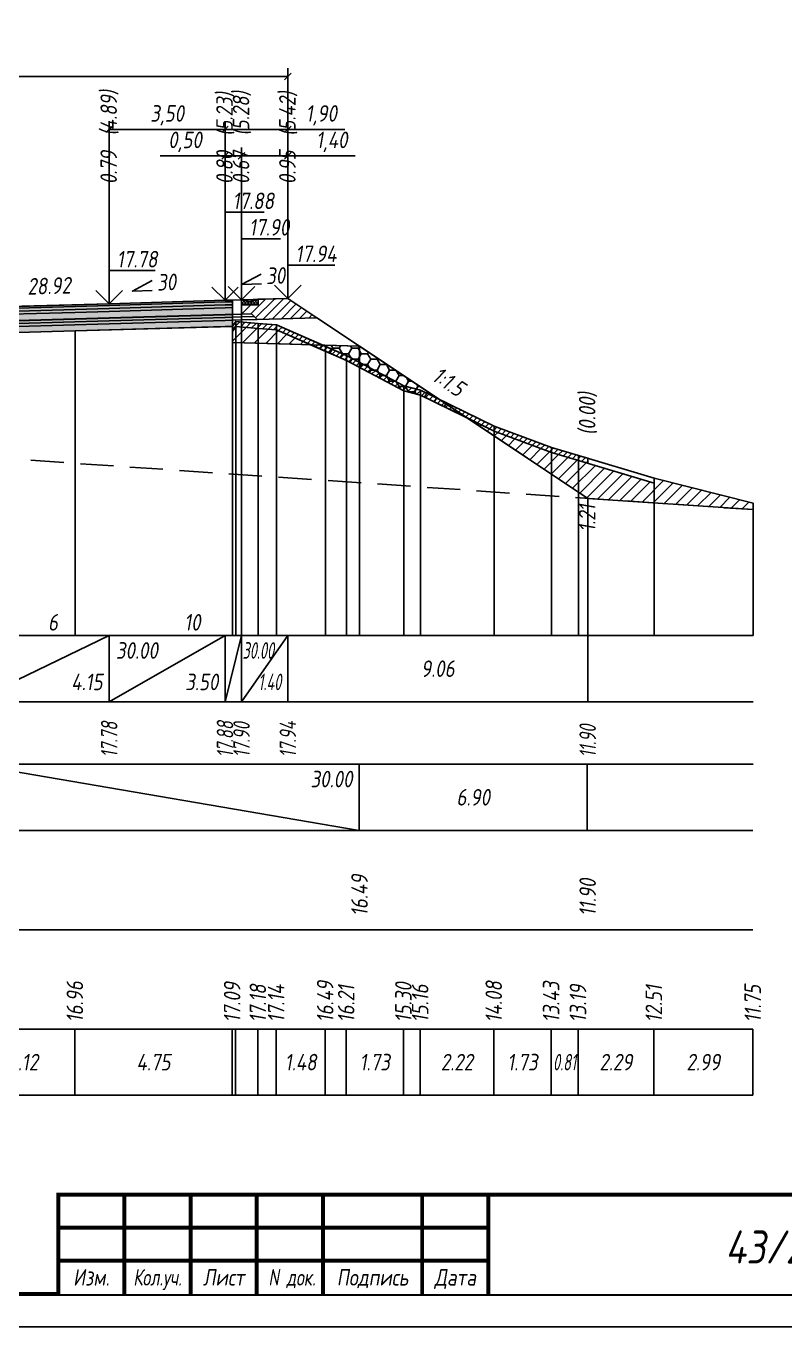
# Model space of a CAD drawing. Extents: x -717 to 1451, y -133302 to 233.
# Drawn here: x 195.1 to 309.8, y -97076.4 to -96879.9 of the extents above; entities that cross this region are included whole.
import ezdxf
from ezdxf.enums import TextEntityAlignment as Align

# ---------------------------------------------------------------- set-up
doc = ezdxf.new("R2010")
doc.units = 0
doc.linetypes.add('штриховая', pattern=[0.75, 0.5, -0.25])
for name, color, linetype in [('Зарамочное оформление', 7, 'Continuous'), ('Интерполированный поперечник', 2, 'Continuous'), ('Код_510', 7, 'Continuous'), ('Код_514', 1, 'Continuous'), ('Код_516', 1, 'Continuous'), ('Контур_0', 7, 'Continuous'), ('Контур_2521', 7, 'Continuous'), ('Контур_2564', 7, 'Continuous'), ('Контур_2660', 7, 'Continuous'), ('Контур_2665', 7, 'Continuous'), ('Контур_400', 7, 'Continuous'), ('Контур_508', 7, 'Continuous'), ('Контур_512', 7, 'Continuous'), ('Контур_513', 7, 'Continuous'), ('Контур_818', 7, 'Continuous'), ('Красный поперечник', 1, 'Continuous'), ('Объём_2501', 7, 'Continuous'), ('Объём_2564', 7, 'Continuous'), ('Объём_2650', 7, 'Continuous'), ('Объём_2660', 7, 'Continuous'), ('Объём_2661', 7, 'Continuous'), ('Объём_2665', 7, 'Continuous'), ('Объём_2666', 7, 'Continuous'), ('Объём_2667', 7, 'Continuous'), ('Объём_2668', 7, 'Continuous'), ('Объём_2669', 7, 'Continuous'), ('Объём_2675', 7, 'Continuous'), ('Откосы', 7, 'Continuous'), ('Отметки покрытия', 7, 'Continuous'), ('Рабочие отметки', 7, 'Continuous'), ('Рабочие отметки доп.', 7, 'Continuous'), ('Слои выравнивания', 7, 'Continuous'), ('Таблица', 7, 'Continuous'), ('Уклоны проезжей части', 7, 'Continuous'), ('Черный поперечник', 3, 'Continuous')]:
    doc.layers.add(name, color=color, linetype=linetype)
for name, color, linetype, true_color in [('Контур_2540', 2, 'Continuous', 0xffff00), ('Контур_2560', 2, 'Continuous', 0xffff00), ('Контур_2561', 7, 'Continuous', 0xff8040), ('Контур_2562', 3, 'Continuous', 0x00ff00), ('Контур_2563', 7, 'Continuous', 0xff8000), ('Контур_2570', 7, 'Continuous', 0x80ff00), ('Контур_2725', 7, 'Continuous', 0x323232), ('Контур_2736', 4, 'Continuous', 0x00ffff), ('Контур_2737', 4, 'Continuous', 0x00ffff), ('Контур_2738', 4, 'Continuous', 0x00ffff), ('Контур_2739', 4, 'Continuous', 0x00ffff), ('Контур_2741', 4, 'Continuous', 0x00ffff), ('Контур_2742', 4, 'Continuous', 0x00ffff), ('Контур_2743', 4, 'Continuous', 0x00ffff), ('Контур_2744', 7, 'Continuous', 0xa4ffff), ('Контур_2745', 7, 'Continuous', 0xa4ffff), ('Контур_2747', 4, 'Continuous', 0x00ffff), ('Контур_2748', 4, 'Continuous', 0x00ffff), ('Контур_2749', 4, 'Continuous', 0x00ffff), ('Контур_2750', 4, 'Continuous', 0x00ffff), ('Контур_2751', 4, 'Continuous', 0x00ffff), ('Контур_2752', 4, 'Continuous', 0x00ffff), ('Контур_2760', 7, 'Continuous', 0x323232), ('Контур_2761', 7, 'Continuous', 0x323232), ('Контур_2762', 7, 'Continuous', 0x323232), ('Контур_2763', 7, 'Continuous', 0x323232), ('Контур_2764', 7, 'Continuous', 0x323232), ('Контур_2765', 7, 'Continuous', 0x323232), ('Контур_402', 7, 'Continuous', 0xff6464), ('Контур_703', 4, 'Continuous', 0x00ffff), ('Контур_705', 4, 'Continuous', 0x00ffff), ('Контур_707', 4, 'Continuous', 0x00ffff), ('Контур_720', 131, 'Continuous', 0xaaffff), ('Объём_2500', 7, 'Continuous', 0xc0c0c0), ('Объём_2520', 7, 'Continuous', 0x80ffff), ('Объём_2540', 2, 'Continuous', 0xffff00), ('Объём_2560', 2, 'Continuous', 0xffff00), ('Объём_2561', 7, 'Continuous', 0xff8040), ('Объём_2562', 3, 'Continuous', 0x00ff00), ('Объём_2563', 7, 'Continuous', 0xff8000), ('Объём_2570', 7, 'Continuous', 0x80ff00), ('Объём_2580', 3, 'Continuous', 0x00ff00), ('Объём_2600', 7, 'Continuous', 0x808000)]:
    doc.layers.add(name, color=color, linetype=linetype, true_color=true_color)
doc.styles.get("Standard").update_dxf_attribs({"font": 'txt', "height": 2.5})
doc.styles.add('М', font='romand.shx', dxfattribs={"width": 0.8, "oblique": 10, "height": 2.5})
doc.dimstyles.new('ISO-25', dxfattribs={"dimtxt": 2.5, "dimasz": 2.5, "dimexe": 1.25, "dimexo": 0.625, "dimtad": 1, "dimtxsty": 'Standard', "dimcen": 2.5, "dimadec": 0, "dimazin": 0, "dimtfac": 1, "dimtmove": 0, "dimatfit": 3, "dimfxl": 1, "dimarcsym": 0})

# ---------------------------------------------------------------- blocks, each defined once
blk = doc.blocks.new('_Oblique')
at = {"color": 0, "linetype": 'ByBlock', "lineweight": -2}
blk.add_line((-0.5, -0.5), (0.5, 0.5), dxfattribs=at)
blk = doc.blocks.new('*D1922')
at = {"color": 0, "lineweight": -2, "transparency": 16777216}
for p, q in [((227.66, -96920.72), (227.66, -96898.29)), ((234.66, -96920.51), (234.66, -96898.29)), ((227.66, -96899.54), (234.66, -96899.54)), ((234.66, -96899.54), (244.84, -96899.54))]:
    blk.add_line(p, q, dxfattribs=at)
at = {"layer": 'Defpoints', "color": 0, "transparency": 16777216}
for p in [(234.66, -96899.54), (227.66, -96921.34), (234.66, -96921.13)]:
    blk.add_point(p, dxfattribs=at)
at = {"color": 0, "lineweight": -2, "transparency": 16777216, "rotation": 180}
blk.add_blockref('_Oblique', (227.66, -96899.54), dxfattribs=at)
at = {"color": 0, "lineweight": -2, "transparency": 16777216}
blk.add_blockref('_Oblique', (234.66, -96899.54), dxfattribs=at)
at = {"color": 0, "transparency": 16777216, "insert": (241.3, -96897.43), "char_height": 2.5, "width": 8.75, "attachment_point": 5, "style": 'М'}
blk.add_mtext('1,40', dxfattribs=at)
blk = doc.blocks.new('*D1924')
at = {"color": 0, "lineweight": -2, "transparency": 16777216}
for p, q in [((225.16, -96920.79), (225.16, -96898.29)), ((227.66, -96920.72), (227.66, -96898.29)), ((225.16, -96899.54), (215.36, -96899.54)), ((227.66, -96899.54), (225.16, -96899.54))]:
    blk.add_line(p, q, dxfattribs=at)
at = {"layer": 'Defpoints', "color": 0, "transparency": 16777216}
for p in [(227.66, -96899.54), (225.16, -96921.42), (227.66, -96921.34)]:
    blk.add_point(p, dxfattribs=at)
at = {"color": 0, "lineweight": -2, "transparency": 16777216, "rotation": 180}
blk.add_blockref('_Oblique', (225.16, -96899.54), dxfattribs=at)
at = {"color": 0, "lineweight": -2, "transparency": 16777216}
blk.add_blockref('_Oblique', (227.66, -96899.54), dxfattribs=at)
at = {"color": 0, "transparency": 16777216, "insert": (219.12, -96897.43), "char_height": 2.5, "width": 9.1667, "attachment_point": 5, "style": 'М'}
blk.add_mtext('0,50', dxfattribs=at)
blk = doc.blocks.new('*D1926')
at = {"color": 0, "lineweight": -2, "transparency": 16777216}
for p, q in [((207.66, -96921.32), (207.66, -96894.29)), ((225.16, -96920.79), (225.16, -96894.29)), ((225.16, -96895.54), (207.66, -96895.54))]:
    blk.add_line(p, q, dxfattribs=at)
at = {"layer": 'Defpoints', "color": 0, "transparency": 16777216}
for p in [(207.66, -96895.54), (207.66, -96921.94), (225.16, -96921.42)]:
    blk.add_point(p, dxfattribs=at)
at = {"color": 0, "lineweight": -2, "transparency": 16777216, "rotation": 180}
blk.add_blockref('_Oblique', (207.66, -96895.54), dxfattribs=at)
at = {"color": 0, "lineweight": -2, "transparency": 16777216}
blk.add_blockref('_Oblique', (225.16, -96895.54), dxfattribs=at)
at = {"color": 0, "transparency": 16777216, "insert": (216.41, -96893.43), "char_height": 2.5, "width": 9.5833, "attachment_point": 5, "style": 'М'}
blk.add_mtext('3,50', dxfattribs=at)
blk = doc.blocks.new('*D1927')
at = {"color": 0, "lineweight": -2, "transparency": 16777216}
for p, q in [((225.16, -96920.79), (225.16, -96894.29)), ((234.66, -96920.51), (234.66, -96894.29)), ((225.16, -96895.54), (234.66, -96895.54)), ((234.66, -96895.54), (243.26, -96895.54))]:
    blk.add_line(p, q, dxfattribs=at)
at = {"layer": 'Defpoints', "color": 0, "transparency": 16777216}
for p in [(225.16, -96895.54), (225.16, -96921.42), (234.66, -96921.13)]:
    blk.add_point(p, dxfattribs=at)
at = {"color": 0, "lineweight": -2, "transparency": 16777216, "rotation": 180}
blk.add_blockref('_Oblique', (225.16, -96895.54), dxfattribs=at)
at = {"color": 0, "lineweight": -2, "transparency": 16777216}
blk.add_blockref('_Oblique', (234.66, -96895.54), dxfattribs=at)
at = {"color": 0, "transparency": 16777216, "insert": (239.72, -96893.43), "char_height": 2.5, "width": 8.75, "attachment_point": 5, "style": 'М'}
blk.add_mtext('1,90', dxfattribs=at)
blk = doc.blocks.new('*D1929')
at = {"color": 0, "lineweight": -2, "transparency": 16777216}
for p, q in [((139.16, -96923.4), (139.16, -96886.29)), ((234.66, -96920.51), (234.66, -96886.29)), ((139.16, -96887.54), (234.66, -96887.54))]:
    blk.add_line(p, q, dxfattribs=at)
at = {"layer": 'Defpoints', "color": 0, "transparency": 16777216}
for p in [(234.66, -96887.54), (234.66, -96921.13), (139.16, -96924.02)]:
    blk.add_point(p, dxfattribs=at)
at = {"color": 0, "lineweight": -2, "transparency": 16777216, "rotation": 180}
blk.add_blockref('_Oblique', (139.16, -96887.54), dxfattribs=at)
at = {"color": 0, "lineweight": -2, "transparency": 16777216}
blk.add_blockref('_Oblique', (234.66, -96887.54), dxfattribs=at)
at = {"color": 0, "transparency": 16777216, "insert": (186.91, -96885.43), "char_height": 2.5, "width": 10.4167, "attachment_point": 5, "style": 'М'}
blk.add_mtext('19,10', dxfattribs=at)
blk = doc.blocks.new('Штамп')
at = {"linetype": 'Continuous'}
blk.add_wipeout([(199.95, -411.25), (384.95, -411.25), (384.95, -426.25), (199.95, -426.25)], dxfattribs=at).dxf.layer = 'Зарамочное оформление'
at = {"layer": 'Зарамочное оформление', "linetype": 'Continuous', "lineweight": -3, "const_width": 0.6, "flags": 128}
for points in [[(199.95, -426.25), (199.95, -411.25), (384.95, -411.25)], [(209.95, -411.25), (209.95, -426.25)], [(219.95, -411.25), (219.95, -426.25)], [(229.95, -411.25), (229.95, -426.25)], [(239.95, -411.25), (239.95, -426.25)], [(254.95, -411.25), (254.95, -426.25)], [(264.95, -411.25), (264.95, -426.25)], [(374.95, -411.25), (374.95, -426.25)], [(199.95, -416.25), (264.95, -416.25)], [(374.95, -418.25), (384.95, -418.25)], [(199.95, -421.25), (264.95, -421.25)]]:
    blk.add_lwpolyline(points, dxfattribs=at)
at = {"linetype": 'Continuous', "insert": (319.95, -419.17), "char_height": 5, "width": 110, "attachment_point": 5, "style": 'М'}
blk.add_mtext('{\\Q10;\\W0.8;43/23-Р-ЗП2-1}', dxfattribs=at)
at = {"layer": 'Зарамочное оформление', "linetype": 'Continuous', "style": 'М', "oblique": 10}
for s, width, p in [('Лист', 0.8, (379.95, -414.66)), ('Изм.', 0.8, (204.95, -423.75)), ('Кол.уч.', 0.7, (214.95, -423.75)), ('Лист', 0.8, (224.95, -423.75)), ('N док.', 0.7, (235.28, -423.75)), ('Подпись', 0.8, (247.45, -423.75)), ('Дата', 0.8, (259.95, -423.75))]:
    blk.add_text(s, height=2.5, dxfattribs=dict(at, width=width)).set_placement(p, align=Align.MIDDLE_CENTER)
blk = doc.blocks.new('шифр')
blk.add_blockref('Штамп', (0, -96705))

msp = doc.modelspace()

# ---------------------------------------------------------------- hatches: boundary and pattern name
h = msp.add_hatch()
h.set_pattern_fill('ANSI37', color=256, scale=0.1)
h.set_pattern_definition([(45, (228.91018, -96921.53067), (-0.22451, 0.22451), []), (135, (228.91018, -96921.53067), (-0.22451, -0.22451), [])])
h.paths.add_polyline_path([(227.66, -96921.281), (227.66, -96922.034), (230.166, -96922.034), (230.16, -96921.205), (228.903, -96921.531)])
at = {"layer": 'Объём_2563'}
h = msp.add_hatch(dxfattribs=at)
h.set_pattern_fill('ANSI31', color=256, scale=0.3)
h.paths.add_polyline_path([(229.16, -96923.386), (230.033, -96924.259), (239.038, -96923.989), (234.66, -96921.071), (230.16, -96921.205), (230.166, -96922.034), (227.66, -96922.034), (227.66, -96923.431)])
at = {"layer": 'Объём_2570'}
h = msp.add_hatch(dxfattribs=at)
h.set_pattern_fill('ANSI31', color=256, scale=0.2)
h.paths.add_polyline_path([(279.963, -96945.961), (278.555, -96945.539), (274.497, -96944.361), (265.823, -96941.11), (254.7, -96935.698), (252.17, -96935.031), (243.519, -96930.469), (232.947, -96925.802), (230.175, -96925.623), (226.788, -96925.3), (226.288, -96926.05), (226.288, -96925.3), (226.788, -96924.55), (230.175, -96924.873), (232.947, -96925.052), (243.519, -96929.719), (252.17, -96934.281), (254.7, -96934.948), (265.823, -96940.36), (274.497, -96943.611), (278.555, -96944.789), (279.963, -96945.211)])
at = {"layer": 'Объём_2600'}
h = msp.add_hatch(dxfattribs=at)
h.set_pattern_fill('ANSI31', color=6, scale=0.4)
h.paths.add_polyline_path([(235.3, -96927.982), (226.288, -96927.712), (226.288, -96926.05), (226.788, -96925.3), (230.175, -96925.623), (232.947, -96925.802), (238.083, -96928.066)])
h = msp.add_hatch(dxfattribs=at)
h.set_pattern_fill('HONEY', color=5, scale=0.3)
h.paths.add_polyline_path([(254.7, -96935.698), (252.17, -96935.031), (243.519, -96930.469), (238.083, -96928.066), (245.485, -96928.288), (261.735, -96939.121)])
h = msp.add_hatch(dxfattribs=at)
h.set_pattern_fill('ANSI31', color=6, scale=0.4)
h.paths.add_polyline_path([(265.823, -96941.11), (274.497, -96944.361), (278.555, -96945.539), (290.012, -96948.97), (290.012, -96948.22), (304.963, -96952), (304.963, -96952.981), (279.963, -96951.273), (261.735, -96939.121)])
at = {"layer": 'Слои выравнивания'}
for color, points in [(2, [(186.91, -96922.481), (202.52, -96922.029), (207.66, -96921.881), (225.16, -96921.356), (226.288, -96921.322), (226.288, -96921.572), (225.16, -96921.606), (207.66, -96922.131), (202.52, -96922.279), (186.91, -96922.731)]), (3, [(186.91, -96922.731), (202.52, -96922.279), (207.66, -96922.131), (225.16, -96921.606), (226.288, -96921.572), (226.288, -96922.022), (225.16, -96922.056), (207.66, -96922.581), (202.52, -96922.729), (186.91, -96923.181)]), (4, [(186.91, -96923.181), (202.52, -96922.729), (207.66, -96922.581), (225.16, -96922.056), (226.288, -96922.022), (226.288, -96922.472), (225.16, -96922.506), (207.66, -96923.031), (202.52, -96923.179), (186.91, -96923.631)]), (5, [(186.91, -96923.631), (202.52, -96923.179), (207.66, -96923.031), (225.16, -96922.506), (226.288, -96922.472), (226.288, -96923.472), (225.16, -96923.506), (207.66, -96924.031), (202.52, -96924.179), (186.91, -96924.631)]), (7, [(186.91, -96924.631), (202.52, -96924.179), (207.66, -96924.031), (225.16, -96923.506), (226.288, -96923.472), (226.288, -96923.522), (225.16, -96923.556), (207.66, -96924.081), (202.52, -96924.229), (186.91, -96924.681)]), (6, [(186.91, -96924.681), (202.52, -96924.229), (207.66, -96924.081), (225.16, -96923.556), (226.288, -96923.522), (226.288, -96925.3), (225.16, -96925.333), (207.66, -96925.837), (202.52, -96925.985), (186.91, -96926.44)])]:
    msp.add_hatch(color=color, dxfattribs=at).paths.add_polyline_path(points)

# ---------------------------------------------------------------- linework, layer by layer
at = {"flags": 128}
msp.add_lwpolyline([(-30.054, -97076.421), (389.946, -97076.421), (389.946, -96779.421), (-30.054, -96779.421)], close=True, dxfattribs=at)
at = {"const_width": 0.6, "flags": 128}
msp.add_lwpolyline([(-10.054, -97071.421), (384.946, -97071.421), (384.946, -96784.421), (-10.054, -96784.421)], close=True, dxfattribs=at)
msp.add_lwpolyline([(227.66, -96921.281), (227.66, -96922.034), (230.166, -96922.034), (230.16, -96921.205), (228.903, -96921.531), (227.66, -96921.281)])
at = {"layer": 'Код_510'}
for p, q in [((202.466, -97041.421), (202.466, -97031.421)), ((226.233, -97041.421), (226.233, -97031.421)), ((226.733, -97041.421), (226.733, -97031.421)), ((230.12, -97041.421), (230.12, -97031.421)), ((232.893, -97041.421), (232.893, -97031.421)), ((240.295, -97041.421), (240.295, -97031.421)), ((243.465, -97041.421), (243.465, -97031.421)), ((252.116, -97041.421), (252.116, -97031.421)), ((254.646, -97041.421), (254.646, -97031.421)), ((265.769, -97041.421), (265.769, -97031.421)), ((274.443, -97041.421), (274.443, -97031.421)), ((278.501, -97041.421), (278.501, -97031.421)), ((289.958, -97041.421), (289.958, -97031.421)), ((304.909, -97041.421), (304.909, -97031.421))]:
    msp.add_line(p, q, dxfattribs=at)
at = {"layer": 'Код_514'}
for p, q in [((186.91, -96982), (207.66, -96972)), ((207.66, -96982), (207.66, -96972)), ((207.66, -96982), (225.16, -96972)), ((225.16, -96982), (225.16, -96972)), ((225.16, -96982), (227.66, -96972)), ((227.66, -96982), (227.66, -96972)), ((227.66, -96982), (234.66, -96972)), ((234.66, -96982), (234.66, -96972)), ((279.963, -96982), (279.963, -96972))]:
    msp.add_line(p, q, dxfattribs=at)
at = {"layer": 'Код_516'}
for p, q in [((186.855, -96991.421), (245.431, -97001.421)), ((245.431, -97001.421), (245.431, -96991.421)), ((279.909, -97001.421), (279.909, -96991.421))]:
    msp.add_line(p, q, dxfattribs=at)
at = {"layer": 'Контур_0', "flags": 128}
for points in [[(186.91, -96922.481), (207.66, -96921.881), (225.16, -96921.356), (225.16, -96921.356), (225.16, -96921.356), (225.16, -96921.356), (225.16, -96921.356), (225.16, -96921.356), (227.66, -96921.281), (227.66, -96923.431), (225.16, -96923.506), (225.16, -96923.506), (225.16, -96923.506), (225.16, -96923.506), (225.16, -96923.506), (225.16, -96923.506), (207.66, -96924.031), (186.91, -96924.631), (186.91, -96922.481)], [(234.66, -96921.071), (234.66, -96921.071)], [(234.66, -96921.071), (279.963, -96951.273), (279.963, -96951.273), (279.963, -96951.273), (279.963, -96951.273), (279.963, -96951.273), (279.963, -96951.273), (279.963, -96951.273), (279.963, -96951.273), (279.963, -96951.273), (279.963, -96951.273), (279.963, -96951.273), (279.963, -96951.273), (279.963, -96951.273), (279.963, -96951.273), (279.963, -96951.273)], [(234.66, -96921.071), (279.963, -96951.273), (279.963, -96951.273), (279.963, -96951.273), (279.963, -96951.273), (279.963, -96951.273), (279.963, -96951.273), (279.963, -96951.273), (279.963, -96951.273), (279.963, -96951.273), (279.963, -96951.273), (279.963, -96951.273), (279.963, -96951.273), (279.963, -96951.273), (279.963, -96951.273), (279.963, -96951.273), (279.963, -96951.273), (279.963, -96951.273), (279.963, -96951.273), (279.963, -96951.273), (279.963, -96951.273), (279.963, -96951.273), (279.963, -96951.273), (279.963, -96951.273), (279.963, -96951.273), (279.963, -96951.273), (279.963, -96951.273), (279.963, -96951.273), (279.963, -96951.273), (279.963, -96951.273)], [(186.91, -96924.631), (207.66, -96924.031), (225.16, -96923.506), (225.16, -96923.506), (225.16, -96923.506), (225.16, -96923.506), (225.16, -96923.506), (225.16, -96923.506), (227.66, -96923.431), (229.16, -96923.386), (230.033, -96924.259), (227.66, -96924.331), (225.16, -96924.406), (225.16, -96924.406), (225.16, -96924.406), (225.16, -96924.406), (225.16, -96924.406), (225.16, -96924.406), (207.66, -96924.931), (186.91, -96925.531), (186.91, -96924.631)], [(227.66, -96923.431), (229.16, -96923.386), (230.033, -96924.259), (239.038, -96923.989)]]:
    msp.add_lwpolyline(points, dxfattribs=at)
at = {"layer": 'Контур_2521', "color": 250, "flags": 128}
msp.add_lwpolyline([(186.91, -96925.081), (207.66, -96924.481), (225.16, -96923.956), (225.16, -96923.956), (225.16, -96923.956), (225.16, -96923.956), (225.16, -96923.956), (225.16, -96923.956), (227.66, -96923.881), (229.596, -96923.822)], dxfattribs=at)
at = {"layer": 'Контур_2540', "flags": 128}
msp.add_lwpolyline([(226.288, -96927.712), (245.485, -96928.288), (239.038, -96923.989), (230.033, -96924.259), (227.66, -96924.331), (225.16, -96924.406), (207.66, -96924.931), (186.91, -96925.531), (186.91, -96926.531)], dxfattribs=at)
at = {"layer": 'Контур_2560', "flags": 128}
msp.add_lwpolyline([(227.66, -96921.281), (234.66, -96921.071), (234.66, -96921.071), (234.66, -96921.071)], dxfattribs=at)
at = {"layer": 'Контур_2561', "flags": 128}
msp.add_lwpolyline([(227.66, -96921.281), (227.66, -96921.281), (234.66, -96921.071), (234.66, -96921.071), (227.66, -96921.281)], dxfattribs=at)
at = {"layer": 'Контур_2562', "flags": 128}
msp.add_lwpolyline([(234.66, -96921.071), (234.66, -96921.071), (234.66, -96921.071), (234.66, -96921.071), (234.66, -96921.071)], dxfattribs=at)
at = {"layer": 'Контур_2563', "flags": 128}
msp.add_lwpolyline([(229.16, -96923.386), (230.033, -96924.259), (239.038, -96923.989), (234.66, -96921.071), (227.66, -96921.281), (227.66, -96923.431), (229.16, -96923.386)], dxfattribs=at)
at = {"layer": 'Контур_2564', "flags": 128}
msp.add_lwpolyline([(227.66, -96921.281), (234.66, -96921.071)], dxfattribs=at)
at = {"layer": 'Контур_2570', "flags": 128}
msp.add_lwpolyline([(226.288, -96926.05), (226.788, -96925.3), (230.175, -96925.623), (232.947, -96925.802), (240.349, -96929.064), (243.519, -96930.469), (252.17, -96935.031), (254.7, -96935.698), (265.823, -96941.11), (265.823, -96941.11), (274.497, -96944.361), (278.555, -96945.539), (290.012, -96948.97), (290.012, -96948.22), (304.963, -96952)], dxfattribs=at)
at = {"layer": 'Контур_2660', "flags": 128}
msp.add_lwpolyline([(226.288, -96927.712), (245.485, -96928.288)], dxfattribs=at)
at = {"layer": 'Контур_2665', "flags": 128}
msp.add_lwpolyline([(234.66, -96921.071), (234.66, -96921.071)], dxfattribs=at)
at = {"layer": 'Контур_2725', "flags": 128}
msp.add_lwpolyline([(146.16, -96927.823), (148.66, -96927.742), (163.694, -96927.252), (166.16, -96927.162), (182.931, -96926.554), (183.015, -96926.553), (186.91, -96926.44), (202.52, -96925.985), (207.66, -96925.837), (225.16, -96925.333), (226.288, -96925.3)], dxfattribs=at)
at = {"layer": 'Контур_2736', "flags": 128}
msp.add_lwpolyline([(234.66, -96921.071), (279.963, -96951.273)], dxfattribs=at)
at = {"layer": 'Контур_2737', "flags": 128}
msp.add_lwpolyline([(279.963, -96951.273), (279.963, -96951.273)], dxfattribs=at)
at = {"layer": 'Контур_2738', "flags": 128}
msp.add_lwpolyline([(279.963, -96951.273), (279.963, -96951.273)], dxfattribs=at)
at = {"layer": 'Контур_2739', "flags": 128}
msp.add_lwpolyline([(279.963, -96951.273), (279.963, -96951.273)], dxfattribs=at)
at = {"layer": 'Контур_2741', "flags": 128}
msp.add_lwpolyline([(279.963, -96951.273), (279.963, -96951.273)], dxfattribs=at)
at = {"layer": 'Контур_2742', "flags": 128}
msp.add_lwpolyline([(279.963, -96951.273), (279.963, -96951.273)], dxfattribs=at)
at = {"layer": 'Контур_2743', "flags": 128}
msp.add_lwpolyline([(279.963, -96951.273), (279.963, -96951.273)], dxfattribs=at)
at = {"layer": 'Контур_2744', "flags": 128}
msp.add_lwpolyline([(279.963, -96951.273), (279.963, -96951.273)], dxfattribs=at)
msp.add_lwpolyline([(279.963, -96951.273), (279.963, -96951.273)], dxfattribs=at)
msp.add_lwpolyline([(279.963, -96951.273), (279.963, -96951.273)], dxfattribs=at)
msp.add_lwpolyline([(279.963, -96951.273), (279.963, -96951.273)], dxfattribs=at)
msp.add_lwpolyline([(279.963, -96951.273), (279.963, -96951.273)], dxfattribs=at)
msp.add_lwpolyline([(279.963, -96951.273), (279.963, -96951.273)], dxfattribs=at)
at = {"layer": 'Контур_2745', "flags": 128}
msp.add_lwpolyline([(279.963, -96951.273), (279.963, -96951.273)], dxfattribs=at)
msp.add_lwpolyline([(279.963, -96951.273), (279.963, -96951.273)], dxfattribs=at)
msp.add_lwpolyline([(279.963, -96951.273), (279.963, -96951.273)], dxfattribs=at)
msp.add_lwpolyline([(279.963, -96951.273), (279.963, -96951.273)], dxfattribs=at)
msp.add_lwpolyline([(279.963, -96951.273), (279.963, -96951.273)], dxfattribs=at)
msp.add_lwpolyline([(279.963, -96951.273), (279.963, -96951.273)], dxfattribs=at)
at = {"layer": 'Контур_2747', "flags": 128}
msp.add_lwpolyline([(279.963, -96951.273), (279.963, -96951.273)], dxfattribs=at)
at = {"layer": 'Контур_2748', "flags": 128}
msp.add_lwpolyline([(279.963, -96951.273), (279.963, -96951.273)], dxfattribs=at)
at = {"layer": 'Контур_2749', "flags": 128}
msp.add_lwpolyline([(279.963, -96951.273), (279.963, -96951.273)], dxfattribs=at)
at = {"layer": 'Контур_2750', "flags": 128}
msp.add_lwpolyline([(279.963, -96951.273), (279.963, -96951.273)], dxfattribs=at)
at = {"layer": 'Контур_2751', "flags": 128}
msp.add_lwpolyline([(279.963, -96951.273), (279.963, -96951.273)], dxfattribs=at)
at = {"layer": 'Контур_2752', "flags": 128}
msp.add_lwpolyline([(279.963, -96951.273), (279.963, -96951.273)], dxfattribs=at)
at = {"layer": 'Контур_2760', "flags": 128}
msp.add_lwpolyline([(146.16, -96923.681), (148.66, -96923.606), (163.694, -96923.155), (166.16, -96923.081), (182.931, -96922.596), (183.015, -96922.593), (186.91, -96922.481), (202.52, -96922.029), (207.66, -96921.881), (225.16, -96921.356), (226.288, -96921.322)], dxfattribs=at)
at = {"layer": 'Контур_2761', "flags": 128}
msp.add_lwpolyline([(146.16, -96923.931), (148.66, -96923.856), (163.694, -96923.405), (166.16, -96923.331), (182.931, -96922.846), (183.015, -96922.843), (186.91, -96922.731), (202.52, -96922.279), (207.66, -96922.131), (225.16, -96921.606), (226.288, -96921.572)], dxfattribs=at)
at = {"layer": 'Контур_2762', "flags": 128}
msp.add_lwpolyline([(146.16, -96924.381), (148.66, -96924.306), (163.694, -96923.855), (166.16, -96923.781), (182.931, -96923.296), (183.015, -96923.293), (186.91, -96923.181), (202.52, -96922.729), (207.66, -96922.581), (225.16, -96922.056), (226.288, -96922.022)], dxfattribs=at)
at = {"layer": 'Контур_2763', "flags": 128}
msp.add_lwpolyline([(146.16, -96924.831), (148.66, -96924.756), (163.694, -96924.305), (166.16, -96924.231), (182.931, -96923.746), (183.015, -96923.743), (186.91, -96923.631), (202.52, -96923.179), (207.66, -96923.031), (225.16, -96922.506), (226.288, -96922.472)], dxfattribs=at)
at = {"layer": 'Контур_2764', "flags": 128}
msp.add_lwpolyline([(146.16, -96925.831), (148.66, -96925.756), (163.694, -96925.305), (166.16, -96925.231), (182.931, -96924.746), (183.015, -96924.743), (186.91, -96924.631), (202.52, -96924.179), (207.66, -96924.031), (225.16, -96923.506), (226.288, -96923.472)], dxfattribs=at)
at = {"layer": 'Контур_2765', "flags": 128}
msp.add_lwpolyline([(146.16, -96925.881), (148.66, -96925.806), (163.694, -96925.355), (166.16, -96925.281), (182.931, -96924.796), (183.015, -96924.793), (186.91, -96924.681), (202.52, -96924.229), (207.66, -96924.081), (225.16, -96923.556), (226.288, -96923.522)], dxfattribs=at)
at = {"layer": 'Контур_400', "flags": 128}
msp.add_lwpolyline([(186.91, -96922.481), (207.66, -96921.881), (225.16, -96921.356), (225.16, -96921.356), (225.16, -96921.356), (225.16, -96921.356), (225.16, -96921.356), (225.16, -96921.356), (227.66, -96921.281)], dxfattribs=at)
at = {"layer": 'Контур_402', "flags": 128}
msp.add_lwpolyline([(226.288, -96927.712), (245.485, -96928.288)], dxfattribs=at)
at = {"layer": 'Контур_508', "flags": 128}
msp.add_lwpolyline([(226.288, -96927.712), (245.485, -96928.288), (279.963, -96951.273)], dxfattribs=at)
at = {"layer": 'Контур_512', "flags": 128}
msp.add_lwpolyline([(226.288, -96927.712), (245.485, -96928.288), (279.963, -96951.273)], dxfattribs=at)
at = {"layer": 'Контур_513', "flags": 128}
msp.add_lwpolyline([(226.288, -96927.712), (245.485, -96928.288), (279.963, -96951.273)], dxfattribs=at)
at = {"layer": 'Контур_703', "flags": 128}
for points in [[(234.66, -96921.071), (279.963, -96951.273)], [(279.963, -96951.273), (279.963, -96951.273)]]:
    msp.add_lwpolyline(points, dxfattribs=at)
at = {"layer": 'Контур_705', "flags": 128}
msp.add_lwpolyline([(279.963, -96951.273), (279.963, -96951.273)], dxfattribs=at)
at = {"layer": 'Контур_707', "flags": 128}
msp.add_lwpolyline([(279.963, -96951.273), (279.963, -96951.273)], dxfattribs=at)
at = {"layer": 'Контур_720', "flags": 128}
msp.add_lwpolyline([(279.963, -96951.273), (279.963, -96951.273)], dxfattribs=at)
at = {"layer": 'Контур_818', "flags": 128}
msp.add_lwpolyline([(226.288, -96926.05), (226.788, -96925.3), (230.175, -96925.623), (232.947, -96925.802), (240.349, -96929.064), (243.519, -96930.469), (252.17, -96935.031), (254.7, -96935.698), (265.823, -96941.11), (265.823, -96941.11), (274.497, -96944.361), (278.555, -96945.539), (279.963, -96945.961)], dxfattribs=at)
at = {"layer": 'Красный поперечник'}
for p, q in [((186.91, -96922.481), (207.66, -96921.881)), ((207.66, -96921.881), (225.16, -96921.356)), ((225.16, -96921.356), (227.66, -96921.281)), ((227.66, -96921.281), (234.66, -96921.071)), ((234.66, -96921.071), (279.963, -96951.273)), ((245.485, -96928.288), (245.485, -96972)), ((279.963, -96951.273), (279.963, -96972))]:
    msp.add_line(p, q, dxfattribs=at)
at = {"layer": 'Объём_2500', "flags": 128}
msp.add_lwpolyline([(186.91, -96922.481), (207.66, -96921.881), (225.16, -96921.356), (225.16, -96921.356), (225.16, -96921.356), (225.16, -96921.356), (225.16, -96921.356), (225.16, -96921.356), (227.66, -96921.281), (227.66, -96923.431), (225.16, -96923.506), (225.16, -96923.506), (225.16, -96923.506), (225.16, -96923.506), (225.16, -96923.506), (225.16, -96923.506), (207.66, -96924.031), (186.91, -96924.631), (186.91, -96922.481)], dxfattribs=at)
at = {"layer": 'Объём_2501', "flags": 128}
msp.add_lwpolyline([(186.91, -96922.481), (207.66, -96921.881), (225.16, -96921.356), (225.16, -96921.356), (225.16, -96921.356), (225.16, -96921.356), (225.16, -96921.356), (225.16, -96921.356), (227.66, -96921.281)], dxfattribs=at)
at = {"layer": 'Объём_2520', "color": 250, "flags": 128}
msp.add_lwpolyline([(186.91, -96924.631), (207.66, -96924.031), (225.16, -96923.506), (225.16, -96923.506), (225.16, -96923.506), (225.16, -96923.506), (225.16, -96923.506), (225.16, -96923.506), (227.66, -96923.431), (229.16, -96923.386), (230.033, -96924.259), (227.66, -96924.331), (225.16, -96924.406), (225.16, -96924.406), (225.16, -96924.406), (225.16, -96924.406), (225.16, -96924.406), (225.16, -96924.406), (207.66, -96924.931), (186.91, -96925.531), (186.91, -96924.631)], dxfattribs=at)
at = {"layer": 'Объём_2540', "flags": 128}
msp.add_lwpolyline([(226.288, -96927.712), (245.485, -96928.288), (239.038, -96923.989), (230.033, -96924.259), (227.66, -96924.331), (225.16, -96924.406), (207.66, -96924.931), (186.91, -96925.531), (186.91, -96926.531)], dxfattribs=at)
at = {"layer": 'Объём_2560', "flags": 128}
msp.add_lwpolyline([(227.66, -96921.281), (234.66, -96921.071), (234.66, -96921.071), (234.66, -96921.071)], dxfattribs=at)
at = {"layer": 'Объём_2561', "flags": 128}
msp.add_lwpolyline([(227.66, -96921.281), (227.66, -96921.281), (234.66, -96921.071), (234.66, -96921.071), (227.66, -96921.281)], dxfattribs=at)
at = {"layer": 'Объём_2562', "flags": 128}
msp.add_lwpolyline([(234.66, -96921.071), (234.66, -96921.071), (234.66, -96921.071), (234.66, -96921.071), (234.66, -96921.071)], dxfattribs=at)
at = {"layer": 'Объём_2563', "color": 250, "flags": 128}
msp.add_lwpolyline([(229.16, -96923.386), (230.033, -96924.259), (239.038, -96923.989), (234.66, -96921.071), (230.16, -96921.205), (230.166, -96922.034), (227.66, -96922.034), (227.66, -96923.431), (229.16, -96923.386)], dxfattribs=at)
at = {"layer": 'Объём_2564', "flags": 128}
msp.add_lwpolyline([(227.66, -96921.281), (234.66, -96921.071)], dxfattribs=at)
at = {"layer": 'Объём_2570', "flags": 128}
msp.add_lwpolyline([(279.963, -96945.961), (278.555, -96945.539), (274.497, -96944.361), (265.823, -96941.11), (254.7, -96935.698), (252.17, -96935.031), (243.519, -96930.469), (232.947, -96925.802), (230.175, -96925.623), (226.788, -96925.3), (226.288, -96926.05), (226.288, -96926.05), (226.288, -96925.3), (226.288, -96925.3), (226.788, -96924.55), (230.175, -96924.873), (232.947, -96925.052), (243.519, -96929.719), (252.17, -96934.281), (254.7, -96934.948), (265.823, -96940.36), (274.497, -96943.611), (278.555, -96944.789), (279.963, -96945.211), (279.963, -96945.961), (279.963, -96945.961)], dxfattribs=at)
at = {"layer": 'Объём_2580', "flags": 128}
msp.add_lwpolyline([(234.66, -96921.071), (234.66, -96921.071)], dxfattribs=at)
at = {"layer": 'Объём_2600', "color": 5, "flags": 128}
msp.add_lwpolyline([(254.7, -96935.698), (252.17, -96935.031), (243.519, -96930.469), (238.083, -96928.066), (245.485, -96928.288), (261.735, -96939.121), (254.7, -96935.698), (254.7, -96935.698)], dxfattribs=at)
at = {"layer": 'Объём_2650', "color": 6, "flags": 128}
for points in [[(235.3, -96927.982), (226.288, -96927.712), (226.288, -96926.05), (226.788, -96925.3), (230.175, -96925.623), (232.947, -96925.802), (238.083, -96928.066), (235.3, -96927.982), (235.3, -96927.982)], [(265.823, -96941.11), (274.497, -96944.361), (278.555, -96945.539), (290.012, -96948.97), (290.012, -96948.22), (304.963, -96952), (304.963, -96952.981), (279.963, -96951.273), (261.735, -96939.121), (265.823, -96941.11), (265.823, -96941.11)]]:
    msp.add_lwpolyline(points, dxfattribs=at)
at = {"layer": 'Объём_2660', "flags": 128}
msp.add_lwpolyline([(226.288, -96927.712), (245.485, -96928.288)], dxfattribs=at)
at = {"layer": 'Объём_2661', "flags": 128}
msp.add_lwpolyline([(234.66, -96921.071), (279.963, -96951.273)], dxfattribs=at)
at = {"layer": 'Объём_2665', "flags": 128}
msp.add_lwpolyline([(234.66, -96921.071), (234.66, -96921.071)], dxfattribs=at)
at = {"layer": 'Объём_2666', "flags": 128}
msp.add_lwpolyline([(234.66, -96921.071), (279.963, -96951.273)], dxfattribs=at)
at = {"layer": 'Объём_2667', "flags": 128}
msp.add_lwpolyline([(279.963, -96951.273), (279.963, -96951.273)], dxfattribs=at)
msp.add_lwpolyline([(279.963, -96951.273), (279.963, -96951.273)], dxfattribs=at)
at = {"layer": 'Объём_2668', "flags": 128}
msp.add_lwpolyline([(279.963, -96951.273), (279.963, -96951.273)], dxfattribs=at)
msp.add_lwpolyline([(279.963, -96951.273), (279.963, -96951.273)], dxfattribs=at)
at = {"layer": 'Объём_2669', "flags": 128}
msp.add_lwpolyline([(279.963, -96951.273), (279.963, -96951.273)], dxfattribs=at)
msp.add_lwpolyline([(279.963, -96951.273), (279.963, -96951.273)], dxfattribs=at)
at = {"layer": 'Объём_2675', "flags": 128}
msp.add_lwpolyline([(279.963, -96951.273), (279.963, -96951.273)], dxfattribs=at)
msp.add_lwpolyline([(279.963, -96951.273), (279.963, -96951.273)], dxfattribs=at)
msp.add_lwpolyline([(279.963, -96951.273), (279.963, -96951.273)], dxfattribs=at)
msp.add_lwpolyline([(279.963, -96951.273), (279.963, -96951.273)], dxfattribs=at)
msp.add_lwpolyline([(279.963, -96951.273), (279.963, -96951.273)], dxfattribs=at)
msp.add_lwpolyline([(279.963, -96951.273), (279.963, -96951.273)], dxfattribs=at)
msp.add_lwpolyline([(279.963, -96951.273), (279.963, -96951.273)], dxfattribs=at)
msp.add_lwpolyline([(279.963, -96951.273), (279.963, -96951.273)], dxfattribs=at)
msp.add_lwpolyline([(279.963, -96951.273), (279.963, -96951.273)], dxfattribs=at)
msp.add_lwpolyline([(279.963, -96951.273), (279.963, -96951.273)], dxfattribs=at)
msp.add_lwpolyline([(279.963, -96951.273), (279.963, -96951.273)], dxfattribs=at)
msp.add_lwpolyline([(279.963, -96951.273), (279.963, -96951.273)], dxfattribs=at)
at = {"layer": 'Откосы', "color": 1, "flags": 128}
for points in [[(230.658, -96918.892), (227.659, -96918.982), (230.613, -96917.393)], [(214.174, -96919.875), (211.176, -96919.965), (214.129, -96918.376)]]:
    msp.add_lwpolyline(points, dxfattribs=at)
at = {"layer": 'Отметки покрытия', "color": 1}
for p, q in [((225.16, -96921.356), (225.16, -96908.071)), ((225.16, -96908.071), (231.06, -96908.071)), ((227.66, -96921.281), (227.66, -96912.071)), ((227.66, -96912.071), (233.56, -96912.071)), ((234.66, -96921.071), (234.66, -96916.071)), ((234.66, -96916.071), (241.76, -96916.071)), ((207.66, -96921.881), (207.66, -96916.881)), ((207.66, -96916.881), (214.61, -96916.881)), ((207.66, -96921.881), (205.66, -96919.881)), ((207.66, -96921.881), (209.66, -96919.881)), ((225.16, -96921.356), (223.16, -96919.356)), ((225.16, -96921.356), (227.16, -96919.356)), ((227.66, -96921.281), (225.66, -96919.281)), ((227.66, -96921.281), (229.66, -96919.281)), ((234.66, -96921.071), (232.66, -96919.071)), ((234.66, -96921.071), (236.66, -96919.071))]:
    msp.add_line(p, q, dxfattribs=at)
at = {"layer": 'Слои выравнивания'}
for p, q in [((226.288, -96921.322), (226.288, -96972)), ((227.66, -96921.281), (227.66, -96972))]:
    msp.add_line(p, q, dxfattribs=at)
at = {"layer": 'Слои выравнивания', "color": 2, "flags": 128}
msp.add_lwpolyline([(186.91, -96922.481), (202.52, -96922.029), (207.66, -96921.881), (225.16, -96921.356), (226.288, -96921.322), (226.288, -96921.572), (225.16, -96921.606), (207.66, -96922.131), (202.52, -96922.279), (186.91, -96922.731)], close=True, dxfattribs=at)
at = {"layer": 'Слои выравнивания', "color": 3, "flags": 128}
msp.add_lwpolyline([(186.91, -96922.731), (202.52, -96922.279), (207.66, -96922.131), (225.16, -96921.606), (226.288, -96921.572), (226.288, -96922.022), (225.16, -96922.056), (207.66, -96922.581), (202.52, -96922.729), (186.91, -96923.181)], close=True, dxfattribs=at)
at = {"layer": 'Слои выравнивания', "color": 4, "flags": 128}
msp.add_lwpolyline([(186.91, -96923.181), (202.52, -96922.729), (207.66, -96922.581), (225.16, -96922.056), (226.288, -96922.022), (226.288, -96922.472), (225.16, -96922.506), (207.66, -96923.031), (202.52, -96923.179), (186.91, -96923.631)], close=True, dxfattribs=at)
at = {"layer": 'Слои выравнивания', "color": 5, "flags": 128}
msp.add_lwpolyline([(186.91, -96923.631), (202.52, -96923.179), (207.66, -96923.031), (225.16, -96922.506), (226.288, -96922.472), (226.288, -96923.472), (225.16, -96923.506), (207.66, -96924.031), (202.52, -96924.179), (186.91, -96924.631)], close=True, dxfattribs=at)
at = {"layer": 'Слои выравнивания', "color": 7, "flags": 128}
msp.add_lwpolyline([(186.91, -96924.631), (202.52, -96924.179), (207.66, -96924.031), (225.16, -96923.506), (226.288, -96923.472), (226.288, -96923.522), (225.16, -96923.556), (207.66, -96924.081), (202.52, -96924.229), (186.91, -96924.681)], close=True, dxfattribs=at)
at = {"layer": 'Слои выравнивания', "color": 6, "flags": 128}
msp.add_lwpolyline([(186.91, -96924.681), (202.52, -96924.229), (207.66, -96924.081), (225.16, -96923.556), (226.288, -96923.522), (226.288, -96925.3), (225.16, -96925.333), (207.66, -96925.837), (202.52, -96925.985), (186.91, -96926.44)], close=True, dxfattribs=at)
at = {"layer": 'Таблица'}
for p, q in [((80, -96972), (304.963, -96972)), ((80, -96982), (304.963, -96982)), ((80, -96991.421), (304.963, -96991.421)), ((79.946, -97001.421), (304.909, -97001.421)), ((79.946, -97016.421), (304.909, -97016.421)), ((79.946, -97031.421), (304.909, -97031.421)), ((79.946, -97041.421), (304.909, -97041.421))]:
    msp.add_line(p, q, dxfattribs=at)
at = {"layer": 'Черный поперечник', "color": 7}
for p, q in [((202.52, -96925.985), (202.52, -96972)), ((226.288, -96925.3), (226.288, -96972)), ((226.788, -96924.55), (226.788, -96972)), ((230.175, -96924.873), (230.175, -96972)), ((232.947, -96925.052), (232.947, -96972)), ((240.349, -96928.314), (240.349, -96972)), ((243.519, -96929.719), (243.519, -96972)), ((252.17, -96934.281), (252.17, -96972)), ((254.7, -96934.948), (254.7, -96972)), ((265.823, -96940.36), (265.823, -96972)), ((274.497, -96943.611), (274.497, -96972)), ((278.555, -96944.789), (278.555, -96972)), ((290.012, -96948.22), (290.012, -96972)), ((304.963, -96952), (304.963, -96972))]:
    msp.add_line(p, q, dxfattribs=at)
at = {"layer": 'Черный поперечник', "flags": 128}
msp.add_lwpolyline([(186.91, -96926.44), (202.52, -96925.985), (226.288, -96925.3), (226.788, -96924.55), (230.175, -96924.873), (232.947, -96925.052), (240.349, -96928.314), (243.519, -96929.719), (252.17, -96934.281), (254.7, -96934.948), (265.823, -96940.36), (274.497, -96943.611), (278.555, -96944.789), (290.012, -96948.22), (304.963, -96952)], dxfattribs=at)

# ---------------------------------------------------------------- texts
at = {"layer": 'Код_510', "style": 'М', "oblique": 10, "width": 0.8}
for s, p in [('16.96', (202.466, -97030.421)), ('17.09', (226.233, -97030.421)), ('16.49', (240.295, -97030.421)), ('15.30', (252.116, -97030.421)), ('14.08', (265.769, -97030.421)), ('13.43', (274.443, -97030.421)), ('17.18', (230.12, -97030.421)), ('17.14', (232.893, -97030.421)), ('16.21', (243.465, -97030.421)), ('15.16', (254.646, -97030.421)), ('13.19', (278.501, -97030.421)), ('12.51', (289.958, -97030.421)), ('11.75', (304.909, -97030.421))]:
    msp.add_text(s, height=2.5, rotation=90, dxfattribs=at).set_placement(p, align=Align.MIDDLE_LEFT)
at = {"layer": 'Код_510', "style": 'М', "oblique": 10}
for s, width, p in [('3.12', 0.8, (194.66, -97036.421)), ('4.75', 0.8, (214.349, -97036.421)), ('1.48', 0.8, (236.594, -97036.421)), ('1.73', 0.8, (247.79, -97036.421)), ('2.22', 0.8, (260.207, -97036.421)), ('1.73', 0.8, (270.106, -97036.421)), ('0.81', 0.6, (276.472, -97036.421)), ('2.29', 0.8, (284.229, -97036.421)), ('2.99', 0.8, (297.433, -97036.421))]:
    msp.add_text(s, height=2.5, dxfattribs=dict(at, width=width)).set_placement(p, align=Align.MIDDLE_CENTER)
at = {"layer": 'Код_514', "style": 'М', "oblique": 10}
for width, p in [(0.8, (208.66, -96973)), (0.6, (227.792, -96973))]:
    msp.add_text('30.00', height=2.5, dxfattribs=dict(at, width=width)).set_placement(p, align=Align.TOP_LEFT)
at = {"layer": 'Код_514', "style": 'М', "oblique": 10, "width": 0.8}
msp.add_text('9.06', height=2.5, dxfattribs=at).set_placement((257.311, -96977), align=Align.MIDDLE_CENTER)
at = {"layer": 'Код_514', "style": 'М', "oblique": 10}
for s, width, p in [('4.15', 0.8, (206.66, -96981)), ('3.50', 0.8, (224.16, -96981)), ('1.40', 0.6, (233.66, -96981))]:
    msp.add_text(s, height=2.5, dxfattribs=dict(at, width=width)).set_placement(p, align=Align.BOTTOM_RIGHT)
at = {"layer": 'Код_514', "style": 'М', "oblique": 10, "width": 0.7}
for s, p in [('17.78', (207.66, -96990.382)), ('17.88', (225.16, -96990.382)), ('17.90', (227.66, -96990.382)), ('17.94', (234.66, -96990.382)), ('11.90', (279.963, -96990.382))]:
    msp.add_text(s, height=2.5, rotation=90, dxfattribs=at).set_placement(p, align=Align.MIDDLE_LEFT)
at = {"layer": 'Код_516', "style": 'М', "oblique": 10, "width": 0.8}
msp.add_text('30.00', height=2.5, dxfattribs=at).set_placement((244.431, -96992.421), align=Align.TOP_RIGHT)
msp.add_text('6.90', height=2.5, dxfattribs=at).set_placement((262.67, -96996.421), align=Align.MIDDLE_CENTER)
for s, p in [('16.49', (245.485, -97014.371)), ('11.90', (279.963, -97014.371))]:
    msp.add_text(s, height=2.5, rotation=90, dxfattribs=at).set_placement(p, align=Align.MIDDLE_LEFT)
at = {"layer": 'Отметки покрытия', "color": 1, "style": 'М', "oblique": 10, "width": 0.8}
for s, p in [('17.88', (226.301, -96908.339)), ('17.90', (228.801, -96912.339)), ('17.78', (208.801, -96917.149)), ('17.94', (235.801, -96916.339))]:
    msp.add_text(s, height=2.5, dxfattribs=at).set_placement(p, align=Align.BOTTOM_LEFT)
at = {"layer": 'Рабочие отметки', "color": 1, "style": 'М', "oblique": 10, "width": 0.8}
for s, p in [('0.95', (234.582, -96903.821)), ('0.79', (207.582, -96903.821)), ('0.80', (225.082, -96903.821)), ('0.67', (227.582, -96903.821))]:
    msp.add_text(s, height=2.5, rotation=90, dxfattribs=at).set_placement(p, align=Align.MIDDLE_LEFT)
msp.add_text('1.21', height=2.5, rotation=90, dxfattribs=at).set_placement((279.885, -96952.204), align=Align.MIDDLE_RIGHT)
at = {"layer": 'Рабочие отметки доп.', "color": 1, "style": 'М', "oblique": 10, "width": 0.8}
for s, p in [('(4.89)', (207.582, -96896.471)), ('(5.23)', (225.082, -96896.521)), ('(5.28)', (227.582, -96896.471)), ('(5.42)', (234.582, -96896.521)), ('(0.00)', (279.885, -96941.704))]:
    msp.add_text(s, height=2.5, rotation=90, dxfattribs=at).set_placement(p, align=Align.MIDDLE_LEFT)
at = {"layer": 'Слои выравнивания', "style": 'М', "oblique": 10, "width": 0.8}
for s, p in [('6', (199.157, -96972)), ('10', (220.23, -96972))]:
    msp.add_text(s, height=2.5, dxfattribs=at).set_placement(p, align=Align.BOTTOM_CENTER)
at = {"layer": 'Уклоны проезжей части', "color": 1, "style": 'М', "oblique": 10, "width": 0.8}
for s, rotation, p in [('28.92', 1.65628, (198.628, -96921.181)), ('30', 1.71836, (216.38, -96920.618)), ('30', 1.71836, (232.863, -96919.636)), ('1:1.5', 326.30994, (257.866, -96935.34))]:
    msp.add_text(s, height=2.5, rotation=rotation, dxfattribs=at).set_placement(p, align=Align.BOTTOM_CENTER)

# ---------------------------------------------------------------- dimensions: what is measured, and where the dimension line sits
at = {"color": 5}
dim = msp.add_linear_dim(base=(234.66, -96887.543), p1=(139.16, -96924.023), p2=(234.66, -96921.133), angle=180, dimstyle='ISO-25', override={"dimasz": 1, "dimlfac": 0.2, "dimzin": 0, "dimtxsty": 'М', "dimblk1": 'Oblique', "dimblk2": 'Oblique', "dimsah": 1}, dxfattribs=at)
dim.commit()
dim.dimension.update_dxf_attribs({"geometry": '*D1929', "text_midpoint": (186.91, -96885.43)})
dim = msp.add_linear_dim(base=(207.66, -96895.543), p1=(225.16, -96921.418), p2=(207.66, -96921.943), dimstyle='ISO-25', override={"dimasz": 1, "dimlfac": 0.2, "dimzin": 0, "dimtxsty": 'М', "dimblk1": 'Oblique', "dimblk2": 'Oblique', "dimsah": 1}, dxfattribs=at)
dim.commit()
dim.dimension.update_dxf_attribs({"geometry": '*D1926', "text_midpoint": (216.41, -96893.43)})
dim = msp.add_linear_dim(base=(225.16, -96895.543), p1=(234.66, -96921.133), p2=(225.16, -96921.418), dimstyle='ISO-25', override={"dimasz": 1, "dimlfac": 0.2, "dimzin": 0, "dimtxsty": 'М', "dimblk1": 'Oblique', "dimblk2": 'Oblique', "dimsah": 1}, dxfattribs=at)
dim.commit()
dim.dimension.update_dxf_attribs({"geometry": '*D1927', "text_midpoint": (239.719, -96895.543), "dimtype": 160})
for base, p1, p2, picture, middle in [((227.66, -96899.543), (225.16, -96921.418), (227.66, -96921.343), '*D1924', (219.119, -96899.543)), ((234.66, -96899.543), (227.66, -96921.343), (234.66, -96921.133), '*D1922', (241.3, -96899.543))]:
    dim = msp.add_linear_dim(base=base, p1=p1, p2=p2, angle=180, dimstyle='ISO-25', override={"dimasz": 1, "dimlfac": 0.2, "dimzin": 0, "dimtxsty": 'М', "dimblk1": 'Oblique', "dimblk2": 'Oblique', "dimsah": 1}, dxfattribs=at)
    dim.commit()
    dim.dimension.update_dxf_attribs({"geometry": picture, "text_midpoint": middle, "dimtype": 160})

# ---------------------------------------------------------------- next in the draw order: block references
msp.add_blockref('шифр', (0, 59.829))

# ---------------------------------------------------------------- next in the draw order: linework, layer by layer
at = {"layer": 'Интерполированный поперечник', "linetype": 'штриховая', "ltscale": 10, "flags": 128}
msp.add_lwpolyline([(106.036, -96939.389), (304.963, -96952.981)], dxfattribs=at)

doc.saveas('drawing.dxf')
